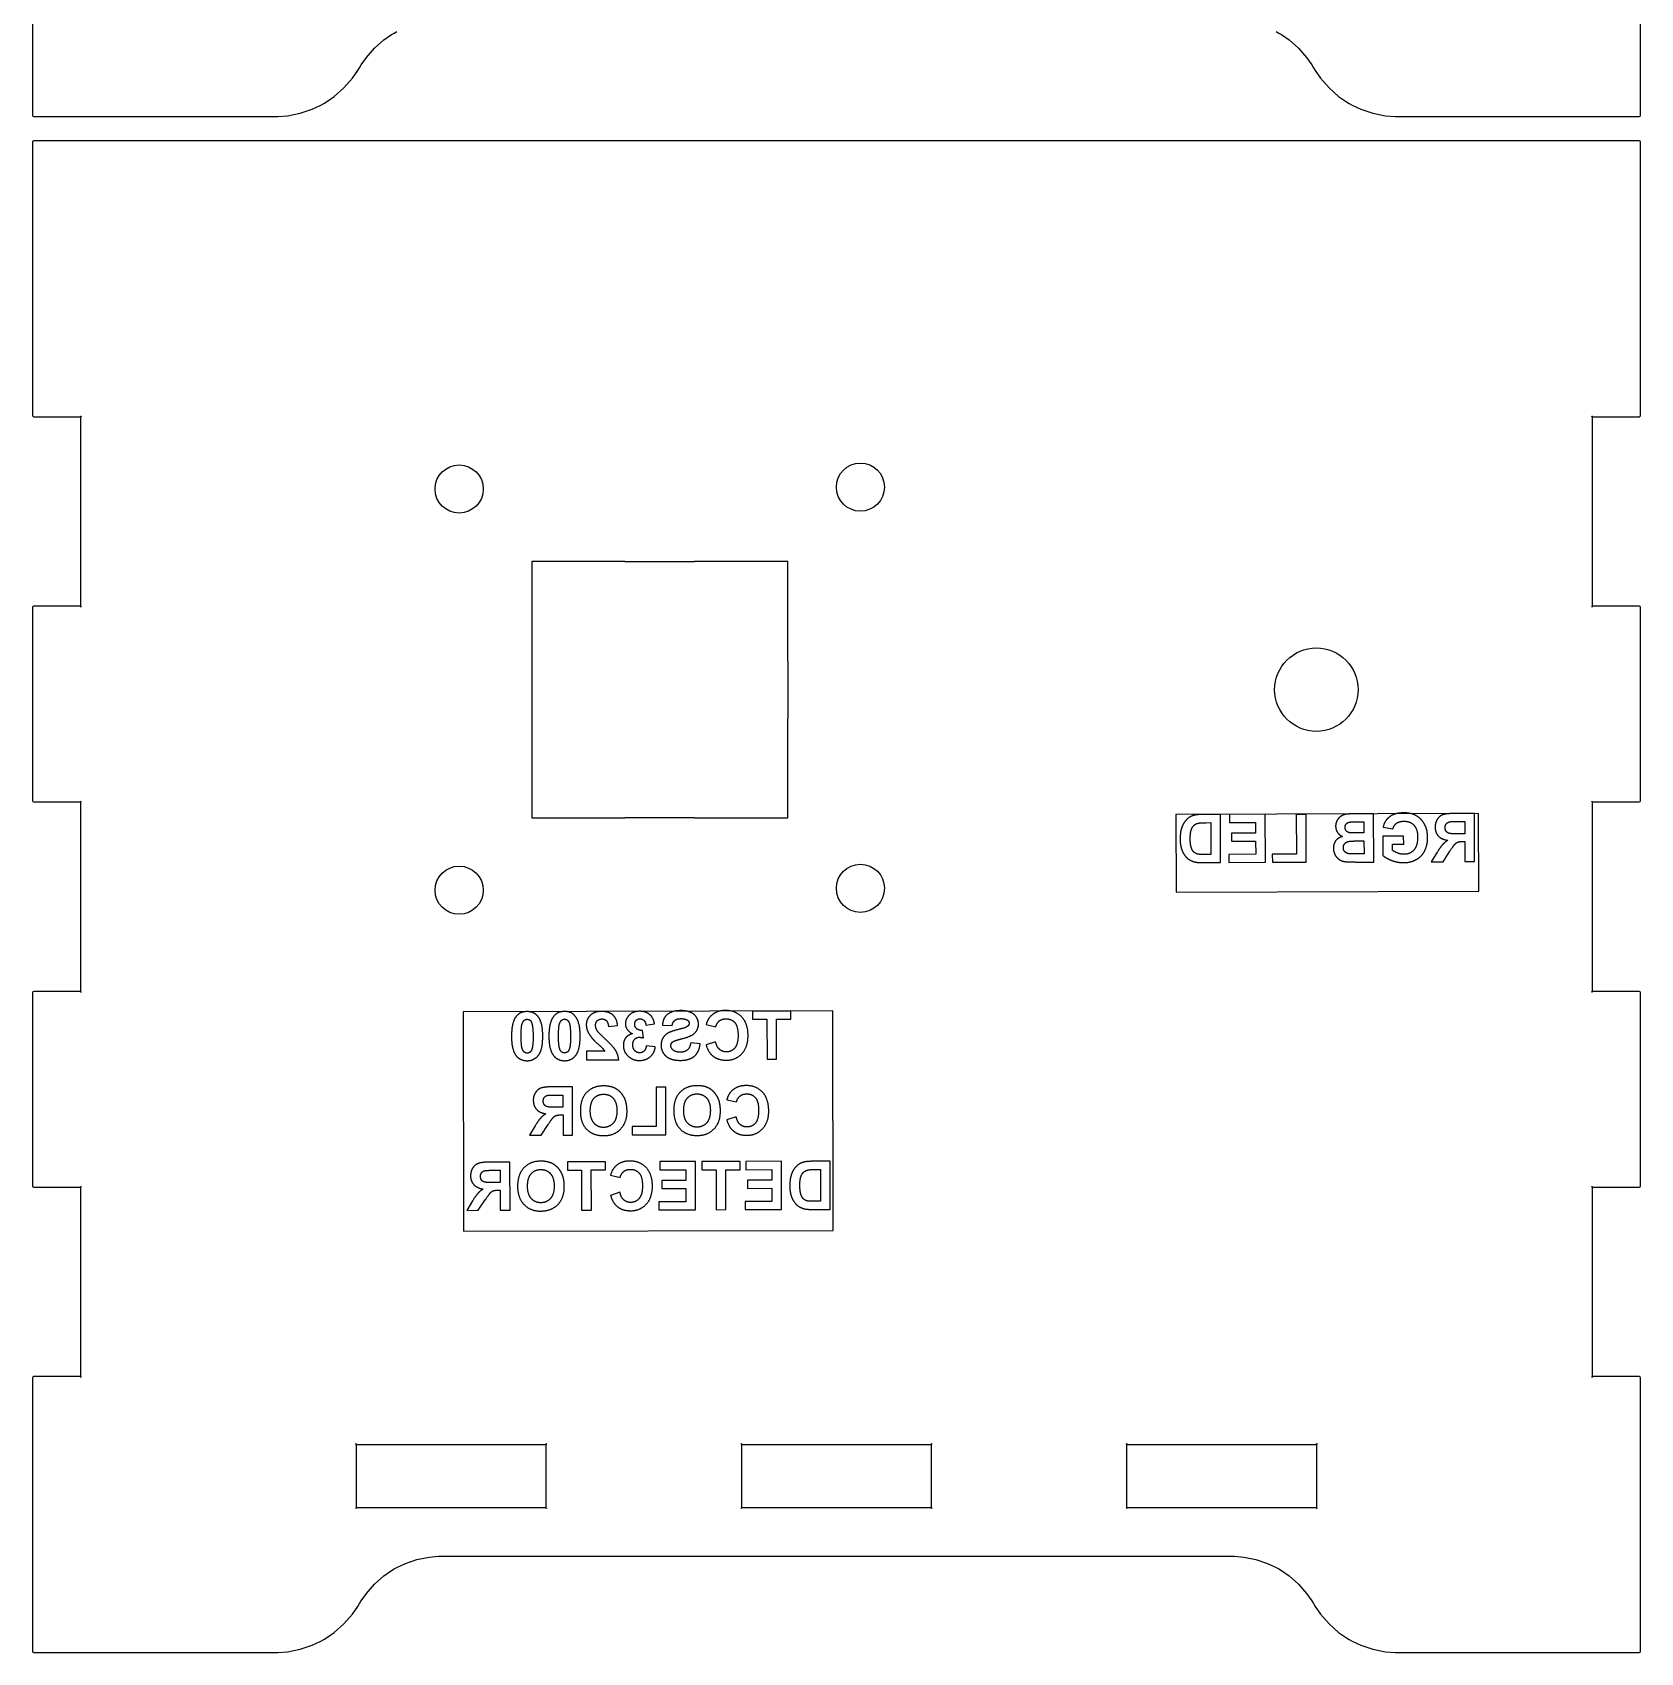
# Model space of a CAD drawing. Header units: millimetres. Extents: x 10 to 212, y 10 to 409.
# Drawn here: x 10 to 110.2, y 10 to 111 of the extents above; entities that cross this region are included whole.
import ezdxf

# ---------------------------------------------------------------- set-up
doc = ezdxf.new("R2010")
doc.units = ezdxf.units.MM
doc.layers.get('0').update_dxf_attribs({"linetype": 'CONTINUOUS'})

msp = doc.modelspace()

# ---------------------------------------------------------------- linework, layer by layer
for p, q in [((46.92, 77.98), (41.11, 77.98)), ((46.92, 77.98), (41.11, 77.98)), ((41.11, 77.98), (41.11, 62.02)), ((41.11, 77.98), (41.11, 62.02)), ((46.92, 77.98), (51.26, 77.98)), ((57.07, 77.98), (51.26, 77.98)), ((57.07, 77.98), (51.26, 77.98)), ((57.07, 71.77), (57.07, 77.98)), ((57.07, 71.77), (57.07, 77.98)), ((57.07, 71.77), (57.07, 68.23)), ((57.07, 62.02), (57.07, 68.23)), ((57.07, 62.02), (57.07, 68.23)), ((41.11, 62.02), (46.92, 62.02)), ((41.11, 62.02), (46.92, 62.02)), ((51.26, 62.02), (46.92, 62.02)), ((51.26, 62.02), (57.07, 62.02)), ((51.26, 62.02), (57.07, 62.02)), ((84.02, 62.23), (82.91, 62.22)), ((83.14, 61.71), (83.42, 61.72)), ((83.42, 61.72), (83.42, 59.73)), ((84.03, 59.23), (84.02, 62.23)), ((86.81, 62.24), (84.59, 62.23)), ((84.59, 62.23), (84.59, 61.72)), ((84.59, 61.72), (86.21, 61.73)), ((86.21, 61.73), (86.21, 61.06)), ((86.82, 59.24), (86.81, 62.24)), ((89.36, 62.22), (88.75, 62.22)), ((88.75, 62.22), (88.76, 59.75)), ((89.37, 59.25), (89.36, 62.22)), ((93.56, 62.26), (92.36, 62.26)), ((92.61, 61.76), (92.96, 61.76)), ((92.96, 61.76), (92.96, 61.07)), ((93.57, 59.26), (93.56, 62.26)), ((99.85, 62.29), (98.57, 62.28)), ((98.77, 61.78), (99.24, 61.78)), ((99.24, 61.78), (99.25, 61.02)), ((99.86, 59.29), (99.85, 62.29)), ((86.21, 61.06), (84.71, 61.06)), ((84.71, 61.06), (84.71, 60.55)), ((92.96, 61.07), (92.56, 61.07)), ((95.43, 60.88), (94.13, 60.87)), ((94.13, 60.87), (94.13, 59.68)), ((94.16, 61.44), (94.77, 61.33)), ((95.44, 60.37), (95.43, 60.88)), ((99.25, 61.02), (98.8, 61.02)), ((83.42, 59.73), (82.97, 59.73)), ((86.22, 59.74), (84.54, 59.73)), ((84.54, 59.73), (84.54, 59.23)), ((84.71, 60.55), (86.21, 60.56)), ((86.21, 60.56), (86.22, 59.74)), ((88.76, 59.75), (87.25, 59.74)), ((87.25, 59.74), (87.26, 59.24)), ((92.97, 59.77), (92.41, 59.76)), ((92.47, 60.57), (92.96, 60.57)), ((92.96, 60.57), (92.97, 59.77)), ((94.74, 59.99), (94.74, 60.37)), ((94.74, 60.37), (95.44, 60.37)), ((97.53, 59.87), (97.16, 59.28)), ((97.89, 59.28), (98.32, 59.94)), ((99.13, 60.54), (99.25, 60.54)), ((99.25, 60.54), (99.25, 59.29)), ((82.89, 59.22), (84.03, 59.23)), ((84.54, 59.23), (86.82, 59.24)), ((87.26, 59.24), (89.37, 59.25)), ((92.55, 59.26), (93.57, 59.26)), ((97.16, 59.28), (97.89, 59.28)), ((99.25, 59.29), (99.86, 59.29)), ((57.25, 49.97), (54.87, 49.96)), ((54.87, 49.96), (54.87, 49.46)), ((57.26, 49.46), (57.25, 49.97)), ((45.89, 49.01), (46.46, 49.07)), ((48.07, 48.3), (48.01, 48.77)), ((48.23, 49.09), (48.76, 49.18)), ((49.26, 49.09), (49.86, 49.07)), ((51.98, 49.13), (52.58, 48.99)), ((54.87, 49.46), (55.76, 49.46)), ((55.76, 49.46), (55.77, 46.97)), ((56.37, 46.97), (56.37, 49.46)), ((56.37, 49.46), (57.26, 49.46)), ((44.52, 47.47), (44.52, 46.94)), ((45.66, 47.47), (44.52, 47.47)), ((48.81, 47.74), (48.25, 47.81)), ((51.61, 47.93), (51.02, 47.99)), ((52.56, 48.06), (51.98, 47.87)), ((44.52, 46.94), (46.53, 46.94)), ((55.77, 46.97), (56.37, 46.97)), ((43.66, 45.25), (42.38, 45.25)), ((42.58, 44.74), (43.05, 44.74)), ((43.05, 44.74), (43.05, 43.98)), ((43.66, 42.25), (43.66, 45.25)), ((49.46, 45.24), (48.86, 45.24)), ((48.86, 45.24), (48.86, 42.77)), ((49.47, 42.27), (49.46, 45.24)), ((53.27, 44.45), (53.87, 44.31)), ((43.05, 43.98), (42.61, 43.98)), ((42.93, 43.5), (43.06, 43.5)), ((43.06, 43.5), (43.06, 42.25)), ((41.33, 42.83), (40.97, 42.25)), ((41.69, 42.25), (42.13, 42.9)), ((48.86, 42.77), (47.36, 42.77)), ((47.36, 42.77), (47.36, 42.26)), ((53.85, 43.38), (53.26, 43.2)), ((40.97, 42.25), (41.69, 42.25)), ((43.06, 42.25), (43.66, 42.25)), ((47.36, 42.26), (49.47, 42.27)), ((39.75, 40.56), (38.47, 40.56)), ((39.76, 37.56), (39.75, 40.56)), ((45.71, 40.58), (43.33, 40.57)), ((43.33, 40.57), (43.33, 40.06)), ((45.71, 40.07), (45.71, 40.58)), ((51.32, 40.59), (49.09, 40.59)), ((49.09, 40.59), (49.09, 40.08)), ((51.32, 37.59), (51.32, 40.59)), ((54.09, 40.6), (51.71, 40.59)), ((51.71, 40.59), (51.71, 40.08)), ((54.09, 40.09), (54.09, 40.6)), ((56.67, 40.61), (54.45, 40.6)), ((54.45, 40.6), (54.45, 40.09)), ((56.68, 37.61), (56.67, 40.61)), ((59.7, 40.61), (58.59, 40.61)), ((59.71, 37.61), (59.7, 40.61)), ((38.67, 40.05), (39.14, 40.05)), ((39.14, 40.05), (39.15, 39.29)), ((43.33, 40.06), (44.21, 40.06)), ((44.21, 40.06), (44.22, 37.57)), ((44.83, 37.57), (44.82, 40.07)), ((44.82, 40.07), (45.71, 40.07)), ((46.02, 39.75), (46.62, 39.61)), ((49.09, 40.08), (50.71, 40.08)), ((50.71, 39.42), (49.21, 39.41)), ((49.21, 39.41), (49.21, 38.91)), ((50.71, 40.08), (50.71, 39.42)), ((51.71, 40.08), (52.6, 40.09)), ((52.6, 40.09), (52.6, 37.59)), ((53.21, 37.6), (53.2, 40.09)), ((53.2, 40.09), (54.09, 40.09)), ((54.45, 40.09), (56.07, 40.1)), ((56.07, 39.43), (54.56, 39.43)), ((54.56, 39.43), (54.56, 38.92)), ((56.07, 40.1), (56.07, 39.43)), ((58.82, 40.1), (59.1, 40.1)), ((59.1, 40.1), (59.1, 38.12)), ((39.15, 39.29), (38.7, 39.29)), ((39.02, 38.81), (39.15, 38.81)), ((39.15, 38.81), (39.15, 37.56)), ((46.61, 38.68), (46.02, 38.49)), ((49.21, 38.91), (50.72, 38.91)), ((50.72, 38.91), (50.72, 38.09)), ((54.56, 38.92), (56.07, 38.93)), ((56.07, 38.93), (56.07, 38.11)), ((37.42, 38.14), (37.06, 37.55)), ((37.06, 37.55), (37.78, 37.56)), ((37.78, 37.56), (38.22, 38.21)), ((39.15, 37.56), (39.76, 37.56)), ((44.22, 37.57), (44.83, 37.57)), ((50.72, 38.09), (49.04, 38.09)), ((49.04, 38.09), (49.04, 37.59)), ((49.04, 37.59), (51.32, 37.59)), ((52.6, 37.59), (53.21, 37.6)), ((56.07, 38.11), (54.4, 38.1)), ((54.4, 38.1), (54.4, 37.6)), ((54.4, 37.6), (56.68, 37.61)), ((58.57, 37.61), (59.71, 37.61)), ((59.1, 38.12), (58.65, 38.12))]:
    msp.add_line(p, q)
for points in [[(10, 122.8), (10, 105.8), (10, 105.78), (10.03, 105.73), (10.08, 105.7), (10.1, 105.7), (13.1, 105.7), (25.1, 105.7), (25.3, 105.7), (25.9, 105.75), (26.68, 105.91), (27.43, 106.16), (27.98, 106.42), (28.15, 106.52), (28.32, 106.62), (28.81, 106.96), (29.41, 107.49), (29.94, 108.09), (30.28, 108.58), (30.38, 108.75), (30.48, 108.92), (30.81, 109.39), (31.32, 109.97), (31.9, 110.48), (32.37, 110.81), (32.54, 110.91), (32.71, 111.01)], [(87.49, 111.01), (87.66, 110.91), (87.83, 110.81), (88.3, 110.48), (88.88, 109.97), (89.39, 109.39), (89.72, 108.92), (89.82, 108.75), (89.92, 108.58), (90.26, 108.09), (90.79, 107.49), (91.38, 106.96), (91.88, 106.62), (92.05, 106.52), (92.22, 106.42), (92.77, 106.16), (93.52, 105.91), (94.3, 105.75), (94.9, 105.7), (95.1, 105.7), (107.1, 105.7), (110.1, 105.7), (110.12, 105.7), (110.17, 105.73), (110.2, 105.78), (110.2, 105.8), (110.2, 122.8)]]:
    msp.add_lwpolyline(points)
for points in [[(13.1, 10), (25.1, 10), (25.3, 10), (25.9, 10.05), (26.68, 10.21), (27.43, 10.46), (27.98, 10.72), (28.15, 10.82), (28.32, 10.92), (28.81, 11.26), (29.41, 11.79), (29.94, 12.39), (30.28, 12.88), (30.38, 13.05), (30.48, 13.22), (30.81, 13.69), (31.32, 14.27), (31.9, 14.78), (32.38, 15.11), (32.54, 15.21), (32.71, 15.31), (33.24, 15.55), (33.96, 15.8), (34.72, 15.95), (35.3, 16), (35.49, 16), (84.71, 16), (84.9, 16), (85.48, 15.95), (86.23, 15.8), (86.96, 15.55), (87.49, 15.31), (87.66, 15.21), (87.82, 15.11), (88.3, 14.78), (88.88, 14.27), (89.39, 13.69), (89.72, 13.22), (89.82, 13.05), (89.92, 12.88), (90.26, 12.39), (90.79, 11.79), (91.38, 11.26), (91.88, 10.92), (92.05, 10.82), (92.22, 10.72), (92.77, 10.46), (93.52, 10.21), (94.3, 10.05), (94.9, 10), (95.1, 10), (107.1, 10), (110.1, 10), (110.12, 10), (110.17, 10.03), (110.2, 10.08), (110.2, 10.1), (110.2, 27.1), (110.2, 27.12), (110.17, 27.17), (110.12, 27.2), (110.1, 27.2), (107.2, 27.2), (107.2, 39), (107.19, 39), (107.16, 39.02), (107.16, 39.04), (107.19, 39.04), (107.2, 39.01), (107.2, 39), (110.1, 39), (110.12, 39), (110.17, 39.03), (110.2, 39.08), (110.2, 39.1), (110.2, 51.1), (110.2, 51.12), (110.17, 51.17), (110.12, 51.2), (110.1, 51.2), (107.2, 51.2), (107.2, 51.19), (107.19, 51.16), (107.16, 51.16), (107.16, 51.19), (107.19, 51.2), (107.2, 51.2), (107.2, 63), (107.19, 63), (107.16, 63.01), (107.16, 63.04), (107.19, 63.04), (107.2, 63.01), (107.2, 63), (110.1, 63), (110.12, 63), (110.17, 63.03), (110.2, 63.08), (110.2, 63.1), (110.2, 75.1), (110.2, 75.12), (110.17, 75.17), (110.12, 75.2), (110.1, 75.2), (107.2, 75.2), (107.19, 75.2), (107.16, 75.19), (107.16, 75.16), (107.19, 75.16), (107.2, 75.19), (107.2, 75.2), (107.2, 87), (107.19, 87), (107.16, 87.01), (107.16, 87.04), (107.19, 87.04), (107.2, 87.01), (107.2, 87), (110.1, 87), (110.12, 87), (110.17, 87.03), (110.2, 87.08), (110.2, 87.1), (110.2, 104.1), (110.2, 104.12), (110.17, 104.17), (110.12, 104.2), (110.1, 104.2), (107.1, 104.2), (13.1, 104.2), (10.1, 104.2), (10.08, 104.2), (10.03, 104.17), (10, 104.12), (10, 104.1), (10, 87.1), (10, 87.08), (10.03, 87.03), (10.08, 87), (10.1, 87), (13, 87), (13, 87.01), (13.01, 87.04), (13.04, 87.04), (13.04, 87.01), (13.01, 87), (13, 87), (13, 75.2), (10.1, 75.2), (10.08, 75.2), (10.03, 75.17), (10, 75.12), (10, 75.1), (10, 63.1), (10, 63.08), (10.03, 63.03), (10.08, 63), (10.1, 63), (13, 63), (13, 51.2), (10.1, 51.2), (10.08, 51.2), (10.03, 51.17), (10, 51.12), (10, 51.1), (10, 39.1), (10, 39.08), (10.03, 39.03), (10.08, 39), (10.1, 39), (13, 39), (13, 39.01), (13.01, 39.04), (13.04, 39.04), (13.04, 39.02), (13.01, 39), (13, 39), (13, 27.2), (13, 27.19), (13.01, 27.16), (13.04, 27.16), (13.04, 27.19), (13.01, 27.2), (13, 27.2), (10.1, 27.2), (10.08, 27.2), (10.03, 27.17), (10, 27.12), (10, 27.1), (10, 10.1), (10, 10.08), (10.03, 10.03), (10.08, 10), (10.1, 10)], [(13.01, 75.2), (13, 75.2), (13, 75.19), (13.01, 75.16), (13.04, 75.16), (13.04, 75.19)], [(13, 63.01), (13, 63), (13.01, 63), (13.04, 63.01), (13.04, 63.04), (13.01, 63.04)], [(81.27, 57.38), (100.12, 57.45), (100.1, 62.29), (81.25, 62.21)], [(13, 51.19), (13.01, 51.16), (13.04, 51.16), (13.04, 51.19), (13.01, 51.2), (13, 51.2)], [(36.87, 36.25), (59.9, 36.31), (59.87, 49.98), (36.84, 49.92)], [(107.19, 27.16), (107.2, 27.19), (107.2, 27.2), (107.19, 27.2), (107.16, 27.19), (107.16, 27.16)], [(30.16, 19.01), (30.16, 18.99), (30.18, 18.98), (30.2, 19.02), (30.2, 19.03), (30.2, 22.97), (30.19, 22.97), (30.16, 22.99), (30.16, 23.01), (30.18, 23.02), (30.2, 22.99), (30.2, 22.97), (42, 22.97), (42.01, 22.97), (42.04, 22.99), (42.04, 23.01), (42.01, 23.02), (42, 22.99), (42, 22.97), (42, 19.03), (42.01, 19.03), (42.04, 19.01), (42.04, 18.99), (42.01, 18.98), (42, 19.02), (42, 19.03), (36.1, 19.03), (30.2, 19.03), (30.19, 19.03)], [(54.19, 22.97), (54.2, 22.97), (54.2, 22.99), (54.18, 23.02), (54.16, 23.01), (54.16, 22.99)], [(60.1, 19.03), (54.2, 19.03), (54.2, 22.97), (66, 22.97), (66.01, 22.97), (66.04, 22.99), (66.04, 23.01), (66.01, 23.02), (66, 22.99), (66, 22.97), (66, 19.03), (66.01, 19.03), (66.04, 19.01), (66.04, 18.99), (66.01, 18.98), (66, 19.02), (66, 19.03)], [(90, 19.03), (84.1, 19.03), (78.2, 19.03), (78.19, 19.03), (78.16, 19.01), (78.16, 18.99), (78.18, 18.98), (78.2, 19.02), (78.2, 19.03), (78.2, 22.97), (78.19, 22.97), (78.16, 22.99), (78.16, 23.01), (78.18, 23.02), (78.2, 22.99), (78.2, 22.97), (90, 22.97), (90, 22.99), (90.01, 23.02), (90.04, 23.01), (90.04, 22.99), (90.01, 22.97), (90, 22.97)], [(54.2, 19.03), (54.19, 19.03), (54.16, 19.01), (54.16, 18.99), (54.18, 18.98), (54.2, 19.02)], [(90.04, 18.99), (90.04, 19.01), (90.01, 19.03), (90, 19.03), (90, 19.02), (90.01, 18.98)]]:
    msp.add_lwpolyline(points, close=True)
for centre, radius in [((36.59, 82.5), 1.5), ((61.59, 82.62), 1.5), ((90, 70), 2.6), ((36.59, 57.5), 1.5), ((61.59, 57.62), 1.5)]:
    msp.add_circle(centre, radius)
for points in [[(81.89, 61.88), (81.7, 61.68), (81.61, 61.4)], [(82.34, 62.16), (82.08, 62.08), (81.89, 61.88)], [(82.91, 62.22), (82.54, 62.22), (82.34, 62.16)], [(82.37, 61.54), (82.48, 61.65), (82.65, 61.68)], [(82.65, 61.68), (82.77, 61.71), (83.14, 61.71)], [(91.29, 61.85), (91.2, 61.69), (91.2, 61.5)], [(91.52, 62.1), (91.38, 62.01), (91.29, 61.85)], [(91.83, 62.23), (91.66, 62.2), (91.52, 62.1)], [(91.79, 61.42), (91.79, 61.55), (91.86, 61.64)], [(92.36, 62.26), (92.01, 62.26), (91.83, 62.23)], [(91.86, 61.64), (91.94, 61.73), (92.09, 61.75)], [(92.09, 61.75), (92.18, 61.76), (92.61, 61.76)], [(94.57, 62.08), (94.25, 61.85), (94.16, 61.44)], [(95.44, 62.32), (94.88, 62.32), (94.57, 62.08)], [(94.77, 61.33), (94.83, 61.55), (95, 61.68)], [(95, 61.68), (95.18, 61.8), (95.44, 61.8)], [(96.16, 62.18), (95.87, 62.32), (95.44, 62.32)], [(95.44, 61.8), (95.84, 61.81), (96.07, 61.56)], [(96.73, 61.62), (96.54, 61.98), (96.16, 62.18)], [(96.93, 60.79), (96.93, 61.26), (96.73, 61.62)], [(97.53, 61.91), (97.4, 61.7), (97.4, 61.44)], [(97.87, 62.2), (97.66, 62.12), (97.53, 61.91)], [(98.57, 62.28), (98.09, 62.28), (97.87, 62.2)], [(98.02, 61.4), (98.02, 61.55), (98.1, 61.65)], [(98.1, 61.65), (98.18, 61.74), (98.33, 61.77)], [(98.33, 61.77), (98.4, 61.78), (98.77, 61.78)], [(81.61, 61.4), (81.51, 61.11), (81.51, 60.69)], [(81.51, 60.69), (81.51, 60.32), (81.61, 60.05)], [(82.14, 60.72), (82.14, 61.06), (82.2, 61.25)], [(82.2, 60.17), (82.14, 60.37), (82.14, 60.72)], [(82.2, 61.25), (82.26, 61.44), (82.37, 61.54)], [(91.2, 60.58), (91.06, 60.38), (91.06, 60.12)], [(91.2, 61.5), (91.2, 61.29), (91.31, 61.11)], [(91.62, 60.85), (91.35, 60.77), (91.2, 60.58)], [(91.31, 61.11), (91.43, 60.94), (91.62, 60.85)], [(91.88, 61.18), (91.79, 61.27), (91.79, 61.42)], [(92.12, 61.08), (91.97, 61.09), (91.88, 61.18)], [(92.56, 61.07), (92.21, 61.07), (92.12, 61.08)], [(96.07, 61.56), (96.31, 61.3), (96.31, 60.81)], [(96.31, 60.81), (96.31, 60.28), (96.08, 60.01)], [(96.76, 59.99), (96.94, 60.36), (96.93, 60.79)], [(97.4, 61.44), (97.4, 61.1), (97.6, 60.88)], [(97.6, 60.88), (97.8, 60.66), (98.19, 60.61)], [(98.19, 60.61), (98, 60.49), (97.87, 60.35)], [(98.08, 61.18), (98.02, 61.27), (98.02, 61.4)], [(98.25, 61.05), (98.15, 61.09), (98.08, 61.18)], [(98.8, 61.02), (98.36, 61.01), (98.25, 61.05)], [(81.61, 60.05), (81.72, 59.72), (81.93, 59.52)], [(82.36, 59.88), (82.26, 59.97), (82.2, 60.17)], [(82.6, 59.75), (82.46, 59.79), (82.36, 59.88)], [(82.97, 59.73), (82.72, 59.73), (82.6, 59.75)], [(91.06, 60.12), (91.06, 59.92), (91.15, 59.73)], [(91.15, 59.73), (91.25, 59.53), (91.42, 59.42)], [(91.68, 60.15), (91.68, 60.29), (91.75, 60.38)], [(91.77, 59.9), (91.68, 60), (91.68, 60.15)], [(91.75, 60.38), (91.81, 60.48), (91.94, 60.52)], [(91.99, 59.78), (91.85, 59.81), (91.77, 59.9)], [(91.94, 60.52), (92.06, 60.57), (92.47, 60.57)], [(92.41, 59.76), (92.08, 59.76), (91.99, 59.78)], [(94.13, 59.68), (94.32, 59.5), (94.69, 59.36)], [(95.07, 59.81), (94.88, 59.89), (94.74, 59.99)], [(95.45, 59.74), (95.26, 59.74), (95.07, 59.81)], [(96.08, 60.01), (95.84, 59.74), (95.45, 59.74)], [(96.24, 59.42), (96.59, 59.62), (96.76, 59.99)], [(97.87, 60.35), (97.74, 60.22), (97.53, 59.87)], [(98.32, 59.94), (98.55, 60.29), (98.64, 60.38)], [(98.64, 60.38), (98.73, 60.47), (98.82, 60.5)], [(98.82, 60.5), (98.92, 60.54), (99.13, 60.54)], [(81.93, 59.52), (82.09, 59.37), (82.36, 59.28)], [(82.36, 59.28), (82.56, 59.22), (82.89, 59.22)], [(91.42, 59.42), (91.58, 59.3), (91.82, 59.28)], [(91.82, 59.28), (91.97, 59.26), (92.55, 59.26)], [(94.69, 59.36), (95.05, 59.22), (95.42, 59.22)], [(95.42, 59.22), (95.89, 59.22), (96.24, 59.42)], [(40.14, 49.63), (39.85, 49.26), (39.85, 48.4)], [(40.82, 49.94), (40.38, 49.94), (40.14, 49.63)], [(41.5, 49.63), (41.26, 49.94), (40.82, 49.94)], [(41.8, 48.42), (41.8, 49.26), (41.5, 49.63)], [(42.47, 49.63), (42.18, 49.26), (42.18, 48.41)], [(43.15, 49.95), (42.71, 49.94), (42.47, 49.63)], [(42.97, 49.4), (43.05, 49.47), (43.15, 49.47)], [(43.83, 49.64), (43.59, 49.95), (43.15, 49.95)], [(43.15, 49.47), (43.26, 49.47), (43.34, 49.4)], [(44.13, 48.42), (44.13, 49.27), (43.83, 49.64)], [(44.77, 49.71), (44.51, 49.47), (44.51, 49.11)], [(45.46, 49.95), (45.02, 49.95), (44.77, 49.71)], [(45.19, 49.37), (45.3, 49.47), (45.48, 49.48)], [(46.14, 49.75), (45.87, 49.95), (45.46, 49.95)], [(45.48, 49.48), (45.66, 49.48), (45.77, 49.37)], [(46.46, 49.07), (46.41, 49.54), (46.14, 49.75)], [(47.16, 49.69), (46.95, 49.46), (46.95, 49.19)], [(47.84, 49.96), (47.41, 49.96), (47.16, 49.69)], [(47.62, 49.4), (47.7, 49.49), (47.85, 49.49)], [(48.28, 49.87), (48.08, 49.96), (47.84, 49.96)], [(47.85, 49.49), (48, 49.49), (48.11, 49.38)], [(48.6, 49.61), (48.48, 49.77), (48.28, 49.87)], [(48.76, 49.18), (48.71, 49.45), (48.6, 49.61)], [(49.55, 49.75), (49.27, 49.51), (49.26, 49.09)], [(50.4, 50), (49.84, 50), (49.55, 49.75)], [(50.03, 49.4), (50.15, 49.5), (50.41, 49.5)], [(50.99, 49.9), (50.75, 50), (50.4, 50)], [(50.41, 49.5), (50.67, 49.5), (50.82, 49.4)], [(51.37, 49.6), (51.24, 49.8), (50.99, 49.9)], [(51.5, 49.17), (51.5, 49.4), (51.37, 49.6)], [(52.29, 49.68), (52.08, 49.49), (51.98, 49.13)], [(53.18, 50.01), (52.63, 50.01), (52.29, 49.68)], [(52.8, 49.36), (52.97, 49.49), (53.21, 49.49)], [(54.2, 49.6), (53.81, 50.01), (53.18, 50.01)], [(53.21, 49.49), (53.55, 49.49), (53.76, 49.26)], [(54.59, 48.44), (54.59, 49.19), (54.2, 49.6)], [(40.45, 48.41), (40.45, 48.93), (40.5, 49.13)], [(40.5, 49.13), (40.56, 49.33), (40.64, 49.4)], [(40.64, 49.4), (40.72, 49.46), (40.82, 49.46)], [(40.82, 49.46), (40.93, 49.46), (41.01, 49.4)], [(41.01, 49.4), (41.09, 49.33), (41.13, 49.16)], [(41.13, 49.16), (41.19, 48.94), (41.2, 48.41)], [(42.78, 48.41), (42.78, 48.94), (42.83, 49.14)], [(42.83, 49.14), (42.89, 49.34), (42.97, 49.4)], [(43.34, 49.4), (43.42, 49.34), (43.47, 49.17)], [(43.47, 49.17), (43.53, 48.94), (43.53, 48.41)], [(44.51, 49.11), (44.51, 48.91), (44.59, 48.73)], [(44.59, 48.73), (44.66, 48.55), (44.82, 48.35)], [(45.09, 49.08), (45.09, 49.27), (45.19, 49.37)], [(45.21, 48.72), (45.09, 48.9), (45.09, 49.08)], [(45.69, 48.23), (45.3, 48.59), (45.21, 48.72)], [(45.77, 49.37), (45.87, 49.26), (45.89, 49.01)], [(46.95, 49.19), (46.95, 48.79), (47.38, 48.56)], [(47.38, 48.56), (47.12, 48.5), (46.97, 48.31)], [(47.53, 49.15), (47.53, 49.3), (47.62, 49.4)], [(47.65, 48.87), (47.53, 48.98), (47.53, 49.15)], [(48.01, 48.77), (47.77, 48.76), (47.65, 48.87)], [(48.11, 49.38), (48.21, 49.28), (48.23, 49.09)], [(49.62, 48.61), (49.41, 48.5), (49.29, 48.3)], [(50.27, 48.83), (49.83, 48.72), (49.62, 48.61)], [(49.86, 49.07), (49.9, 49.3), (50.03, 49.4)], [(50.83, 49.03), (50.72, 48.93), (50.27, 48.83)], [(50.54, 48.27), (51.03, 48.39), (51.23, 48.57)], [(50.82, 49.4), (50.92, 49.33), (50.92, 49.21)], [(50.92, 49.21), (50.92, 49.1), (50.83, 49.03)], [(51.23, 48.57), (51.5, 48.81), (51.5, 49.17)], [(52.58, 48.99), (52.64, 49.22), (52.8, 49.36)], [(53.76, 49.26), (53.96, 49.02), (53.97, 48.48)], [(53.97, 48.48), (53.97, 47.91), (53.76, 47.67)], [(39.85, 48.4), (39.85, 47.55), (40.15, 47.18)], [(40.51, 47.66), (40.45, 47.88), (40.45, 48.41)], [(40.64, 47.42), (40.56, 47.49), (40.51, 47.66)], [(41.14, 47.68), (41.09, 47.48), (41.01, 47.42)], [(41.2, 48.41), (41.2, 47.88), (41.14, 47.68)], [(41.53, 47.22), (41.8, 47.55), (41.8, 48.42)], [(42.18, 48.41), (42.18, 47.56), (42.48, 47.19)], [(42.84, 47.66), (42.78, 47.88), (42.78, 48.41)], [(42.97, 47.43), (42.89, 47.49), (42.84, 47.66)], [(43.48, 47.69), (43.42, 47.49), (43.34, 47.43)], [(43.53, 48.41), (43.53, 47.89), (43.48, 47.69)], [(43.86, 47.22), (44.13, 47.56), (44.13, 48.42)], [(44.82, 48.35), (44.92, 48.21), (45.2, 47.96)], [(45.2, 47.96), (45.47, 47.72), (45.54, 47.63)], [(45.54, 47.63), (45.61, 47.55), (45.66, 47.47)], [(46.34, 47.52), (46.17, 47.79), (45.69, 48.23)], [(46.53, 46.94), (46.5, 47.25), (46.34, 47.52)], [(46.97, 48.31), (46.82, 48.12), (46.82, 47.84)], [(46.82, 47.84), (46.82, 47.45), (47.11, 47.17)], [(47.41, 47.87), (47.41, 48.09), (47.52, 48.21)], [(47.53, 47.51), (47.41, 47.64), (47.41, 47.87)], [(47.52, 48.21), (47.64, 48.34), (47.81, 48.34)], [(47.83, 47.37), (47.65, 47.37), (47.53, 47.51)], [(47.81, 48.34), (47.92, 48.34), (48.07, 48.3)], [(48.11, 47.48), (47.99, 47.37), (47.83, 47.37)], [(48.25, 47.81), (48.23, 47.6), (48.11, 47.48)], [(48.5, 47.13), (48.77, 47.37), (48.81, 47.74)], [(49.29, 48.3), (49.17, 48.11), (49.17, 47.82)], [(49.17, 47.82), (49.17, 47.57), (49.32, 47.34)], [(49.78, 47.82), (49.78, 47.93), (49.84, 48)], [(49.93, 47.53), (49.78, 47.66), (49.78, 47.82)], [(49.84, 48), (49.9, 48.08), (50.06, 48.13)], [(50.37, 47.41), (50.08, 47.41), (49.93, 47.53)], [(50.06, 48.13), (50.16, 48.17), (50.54, 48.27)], [(50.81, 47.55), (50.64, 47.41), (50.37, 47.41)], [(51.02, 47.99), (50.97, 47.69), (50.81, 47.55)], [(51.25, 47.16), (51.55, 47.43), (51.61, 47.93)], [(51.98, 47.87), (52.11, 47.38), (52.43, 47.15)], [(52.82, 47.58), (52.64, 47.73), (52.56, 48.06)], [(53.23, 47.43), (52.99, 47.43), (52.82, 47.58)], [(53.76, 47.67), (53.56, 47.43), (53.23, 47.43)], [(54.21, 47.32), (54.59, 47.73), (54.59, 48.44)], [(40.15, 47.18), (40.39, 46.88), (40.83, 46.88)], [(40.83, 47.35), (40.72, 47.35), (40.64, 47.42)], [(41.01, 47.42), (40.93, 47.35), (40.83, 47.35)], [(40.83, 46.88), (41.27, 46.88), (41.53, 47.22)], [(42.48, 47.19), (42.72, 46.88), (43.16, 46.88)], [(43.16, 47.36), (43.05, 47.36), (42.97, 47.43)], [(43.34, 47.43), (43.26, 47.36), (43.16, 47.36)], [(43.16, 46.88), (43.6, 46.88), (43.86, 47.22)], [(47.11, 47.17), (47.4, 46.89), (47.83, 46.89)], [(47.83, 46.89), (48.23, 46.9), (48.5, 47.13)], [(49.32, 47.34), (49.46, 47.12), (49.72, 47.01)], [(49.72, 47.01), (49.99, 46.9), (50.38, 46.9)], [(50.38, 46.9), (50.94, 46.9), (51.25, 47.16)], [(52.43, 47.15), (52.74, 46.91), (53.23, 46.91)], [(53.23, 46.91), (53.82, 46.91), (54.21, 47.32)], [(41.34, 44.88), (41.2, 44.67), (41.21, 44.41)], [(41.68, 45.17), (41.47, 45.09), (41.34, 44.88)], [(42.38, 45.25), (41.9, 45.25), (41.68, 45.17)], [(41.83, 44.37), (41.83, 44.52), (41.91, 44.61)], [(41.91, 44.61), (41.99, 44.71), (42.14, 44.73)], [(42.14, 44.73), (42.21, 44.74), (42.58, 44.74)], [(44.53, 44.9), (44.13, 44.48), (44.14, 43.75)], [(45.59, 45.31), (44.93, 45.31), (44.53, 44.9)], [(44.76, 43.77), (44.76, 44.28), (44.99, 44.54)], [(44.99, 44.54), (45.21, 44.79), (45.59, 44.79)], [(46.24, 45.19), (45.96, 45.31), (45.59, 45.31)], [(45.59, 44.79), (45.96, 44.79), (46.19, 44.54)], [(46.19, 44.54), (46.42, 44.28), (46.42, 43.76)], [(46.63, 44.92), (46.45, 45.1), (46.24, 45.19)], [(46.91, 44.51), (46.8, 44.74), (46.63, 44.92)], [(47.05, 43.74), (47.04, 44.2), (46.91, 44.51)], [(50.35, 44.91), (49.95, 44.5), (49.96, 43.77)], [(51.41, 45.32), (50.75, 45.32), (50.35, 44.91)], [(50.58, 43.78), (50.58, 44.3), (50.81, 44.55)], [(50.81, 44.55), (51.03, 44.81), (51.41, 44.81)], [(52.06, 45.21), (51.78, 45.33), (51.41, 45.32)], [(51.41, 44.81), (51.78, 44.81), (52.01, 44.55)], [(52.01, 44.55), (52.24, 44.3), (52.24, 43.78)], [(52.45, 44.94), (52.27, 45.12), (52.06, 45.21)], [(52.73, 44.53), (52.62, 44.76), (52.45, 44.94)], [(52.87, 43.76), (52.86, 44.22), (52.73, 44.53)], [(53.57, 45), (53.37, 44.81), (53.27, 44.45)], [(54.47, 45.33), (53.92, 45.33), (53.57, 45)], [(53.87, 44.31), (53.92, 44.54), (54.09, 44.68)], [(54.09, 44.68), (54.26, 44.81), (54.5, 44.81)], [(55.49, 44.92), (55.1, 45.33), (54.47, 45.33)], [(54.5, 44.81), (54.83, 44.82), (55.04, 44.58)], [(55.04, 44.58), (55.25, 44.34), (55.25, 43.8)], [(55.88, 43.76), (55.87, 44.51), (55.49, 44.92)], [(41.21, 44.41), (41.21, 44.07), (41.41, 43.85)], [(41.41, 43.85), (41.6, 43.63), (42, 43.57)], [(42, 43.57), (41.8, 43.46), (41.68, 43.32)], [(41.89, 44.14), (41.83, 44.23), (41.83, 44.37)], [(42.06, 44.02), (41.95, 44.05), (41.89, 44.14)], [(42.61, 43.98), (42.17, 43.98), (42.06, 44.02)], [(42.45, 43.34), (42.53, 43.43), (42.63, 43.47)], [(42.63, 43.47), (42.72, 43.5), (42.93, 43.5)], [(44.14, 43.75), (44.14, 43.02), (44.53, 42.61)], [(45, 42.98), (44.76, 43.24), (44.76, 43.77)], [(46.42, 43.76), (46.42, 43.25), (46.19, 42.99)], [(46.65, 42.62), (47.05, 43.03), (47.05, 43.74)], [(49.96, 43.77), (49.96, 43.04), (50.35, 42.63)], [(50.82, 43), (50.58, 43.26), (50.58, 43.78)], [(52.24, 43.78), (52.24, 43.27), (52.01, 43)], [(52.47, 42.63), (52.87, 43.04), (52.87, 43.76)], [(55.25, 43.8), (55.25, 43.23), (55.05, 42.99)], [(55.49, 42.64), (55.88, 43.05), (55.88, 43.76)], [(41.68, 43.32), (41.55, 43.18), (41.33, 42.83)], [(42.13, 42.9), (42.36, 43.25), (42.45, 43.34)], [(44.53, 42.61), (44.93, 42.21), (45.59, 42.21)], [(45.59, 42.72), (45.23, 42.72), (45, 42.98)], [(46.19, 42.99), (45.95, 42.73), (45.59, 42.72)], [(45.59, 42.21), (46.26, 42.21), (46.65, 42.62)], [(50.35, 42.63), (50.75, 42.22), (51.41, 42.22)], [(51.41, 42.74), (51.05, 42.74), (50.82, 43)], [(52.01, 43), (51.77, 42.74), (51.41, 42.74)], [(51.41, 42.22), (52.08, 42.22), (52.47, 42.63)], [(53.26, 43.2), (53.4, 42.7), (53.72, 42.47)], [(53.72, 42.47), (54.03, 42.23), (54.51, 42.23)], [(54.1, 42.9), (53.93, 43.05), (53.85, 43.38)], [(54.52, 42.75), (54.28, 42.75), (54.1, 42.9)], [(54.51, 42.23), (55.11, 42.23), (55.49, 42.64)], [(55.05, 42.99), (54.85, 42.75), (54.52, 42.75)], [(37.77, 40.47), (37.56, 40.39), (37.43, 40.19)], [(38.47, 40.56), (37.99, 40.56), (37.77, 40.47)], [(41.68, 40.62), (41.02, 40.62), (40.62, 40.2)], [(42.33, 40.5), (42.05, 40.62), (41.68, 40.62)], [(42.72, 40.23), (42.54, 40.41), (42.33, 40.5)], [(47.22, 40.63), (46.67, 40.63), (46.33, 40.3)], [(48.24, 40.22), (47.85, 40.63), (47.22, 40.63)], [(58.02, 40.55), (57.76, 40.47), (57.57, 40.27)], [(58.59, 40.61), (58.22, 40.61), (58.02, 40.55)], [(37.43, 40.19), (37.3, 39.98), (37.3, 39.71)], [(37.3, 39.71), (37.3, 39.38), (37.5, 39.16)], [(37.92, 39.68), (37.92, 39.83), (38, 39.92)], [(37.98, 39.45), (37.92, 39.54), (37.92, 39.68)], [(38.15, 39.32), (38.04, 39.36), (37.98, 39.45)], [(38, 39.92), (38.08, 40.01), (38.23, 40.04)], [(38.23, 40.04), (38.3, 40.05), (38.67, 40.05)], [(40.62, 40.2), (40.23, 39.79), (40.23, 39.06)], [(40.85, 39.07), (40.85, 39.59), (41.08, 39.84)], [(41.08, 39.84), (41.3, 40.1), (41.68, 40.1)], [(41.68, 40.1), (42.05, 40.1), (42.28, 39.84)], [(42.28, 39.84), (42.51, 39.59), (42.51, 39.07)], [(43, 39.82), (42.9, 40.05), (42.72, 40.23)], [(43.14, 39.05), (43.14, 39.51), (43, 39.82)], [(46.33, 40.3), (46.13, 40.11), (46.02, 39.75)], [(46.62, 39.61), (46.68, 39.84), (46.85, 39.98)], [(46.85, 39.98), (47.01, 40.11), (47.26, 40.11)], [(47.26, 40.11), (47.59, 40.11), (47.8, 39.88)], [(47.8, 39.88), (48.01, 39.64), (48.01, 39.1)], [(48.63, 39.06), (48.63, 39.81), (48.24, 40.22)], [(57.29, 39.79), (57.19, 39.5), (57.19, 39.08)], [(57.57, 40.27), (57.38, 40.07), (57.29, 39.79)], [(57.82, 39.11), (57.81, 39.45), (57.88, 39.64)], [(57.88, 39.64), (57.94, 39.83), (58.05, 39.93)], [(58.05, 39.93), (58.16, 40.04), (58.33, 40.07)], [(58.33, 40.07), (58.45, 40.1), (58.82, 40.1)], [(37.77, 38.63), (37.64, 38.49), (37.42, 38.14)], [(37.5, 39.16), (37.7, 38.94), (38.09, 38.88)], [(38.09, 38.88), (37.9, 38.77), (37.77, 38.63)], [(38.7, 39.29), (38.26, 39.29), (38.15, 39.32)], [(38.22, 38.21), (38.45, 38.56), (38.54, 38.65)], [(38.54, 38.65), (38.62, 38.74), (38.72, 38.78)], [(38.72, 38.78), (38.82, 38.81), (39.02, 38.81)], [(40.23, 39.06), (40.23, 38.33), (40.63, 37.92)], [(41.09, 38.29), (40.85, 38.55), (40.85, 39.07)], [(42.51, 39.07), (42.51, 38.56), (42.28, 38.3)], [(42.75, 37.93), (43.14, 38.33), (43.14, 39.05)], [(46.02, 38.49), (46.16, 38), (46.47, 37.77)], [(46.86, 38.2), (46.68, 38.35), (46.61, 38.68)], [(48.01, 39.1), (48.01, 38.53), (47.8, 38.29)], [(48.25, 37.94), (48.63, 38.35), (48.63, 39.06)], [(57.19, 39.08), (57.19, 38.71), (57.28, 38.44)], [(57.28, 38.44), (57.4, 38.11), (57.61, 37.91)], [(57.88, 38.56), (57.82, 38.76), (57.82, 39.11)], [(58.04, 38.27), (57.94, 38.36), (57.88, 38.56)], [(40.63, 37.92), (41.02, 37.51), (41.68, 37.51)], [(41.68, 38.03), (41.32, 38.03), (41.09, 38.29)], [(42.28, 38.3), (42.05, 38.03), (41.68, 38.03)], [(41.68, 37.51), (42.35, 37.52), (42.75, 37.93)], [(46.47, 37.77), (46.79, 37.53), (47.27, 37.53)], [(47.27, 38.05), (47.03, 38.05), (46.86, 38.2)], [(47.8, 38.29), (47.6, 38.05), (47.27, 38.05)], [(47.27, 37.53), (47.87, 37.53), (48.25, 37.94)], [(57.61, 37.91), (57.76, 37.76), (58.03, 37.67)], [(58.03, 37.67), (58.23, 37.61), (58.57, 37.61)], [(58.28, 38.14), (58.14, 38.18), (58.04, 38.27)], [(58.65, 38.12), (58.4, 38.12), (58.28, 38.14)]]:
    msp.add_open_spline(points, degree=2)

doc.saveas('drawing.dxf')
